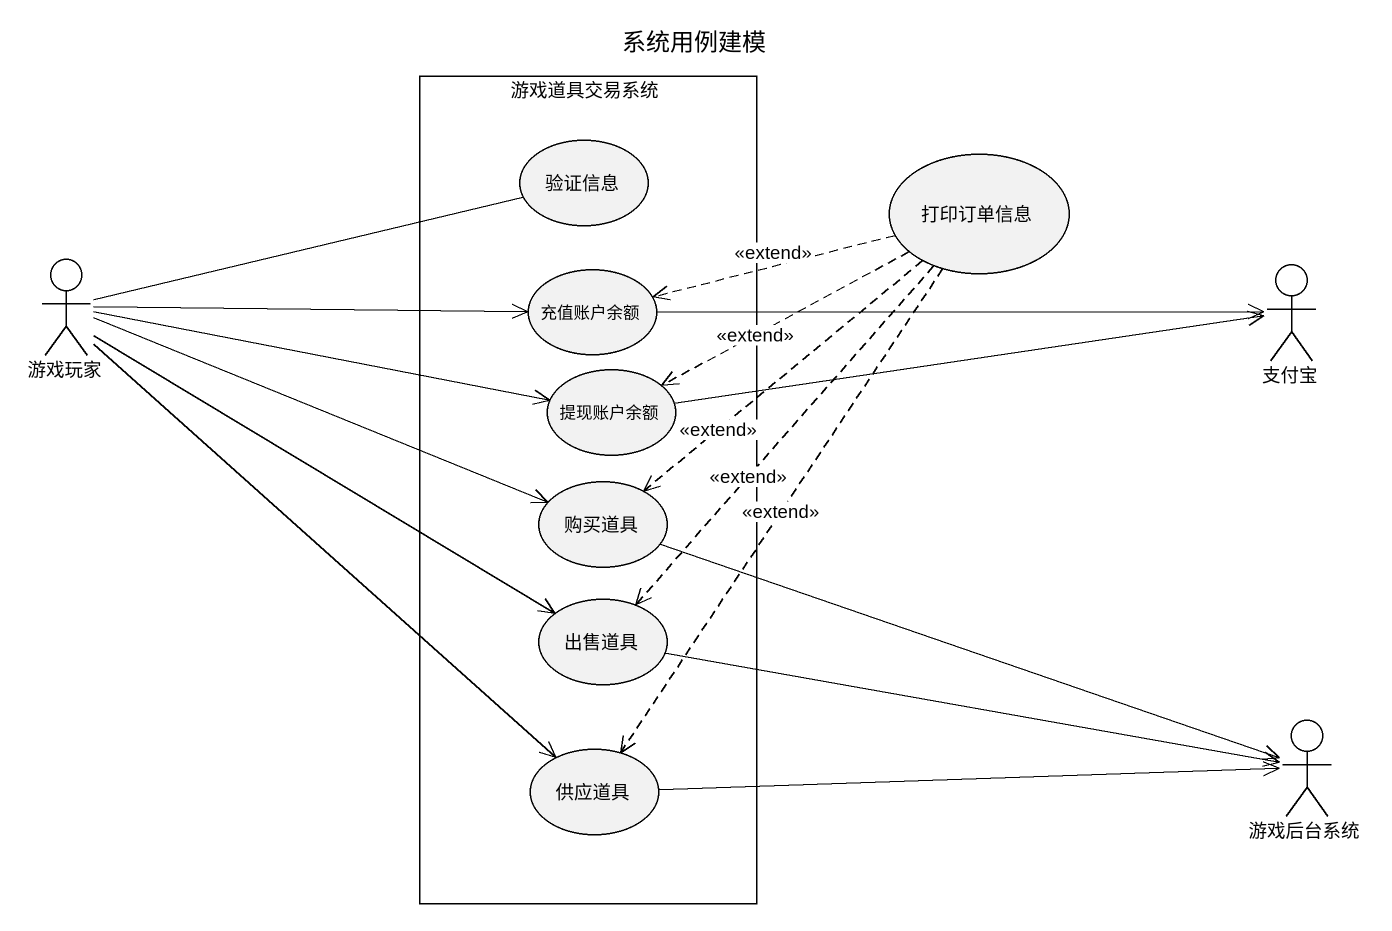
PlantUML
@startuml
title 系统用例建模
rectangle 游戏道具交易系统 {
  usecase 验证信息
  usecase 充值账户余额
  usecase 提现账户余额
  usecase 购买道具
  usecase 出售道具
  usecase 供应道具
}
usecase 打印订单信息
actor 游戏玩家
actor 支付宝
actor 游戏后台系统
打印订单信息 .left.> 充值账户余额 : <<extend>>
打印订单信息 .left.> 提现账户余额 : <<extend>>
打印订单信息 ..> 购买道具 : <<extend>>
打印订单信息 ..> 出售道具 : <<extend>>
打印订单信息 ..> 供应道具 : <<extend>>
游戏玩家 -right- 验证信息
游戏玩家 -right-> 充值账户余额
游戏玩家 -right-> 提现账户余额
游戏玩家 -right-> 购买道具
游戏玩家 -right-> 出售道具
游戏玩家 --> 供应道具
充值账户余额 -right-> 支付宝
提现账户余额 -right-> 支付宝
游戏后台系统 <-left- 购买道具
游戏后台系统 <-left- 出售道具
游戏后台系统 <-left- 供应道具
@enduml
